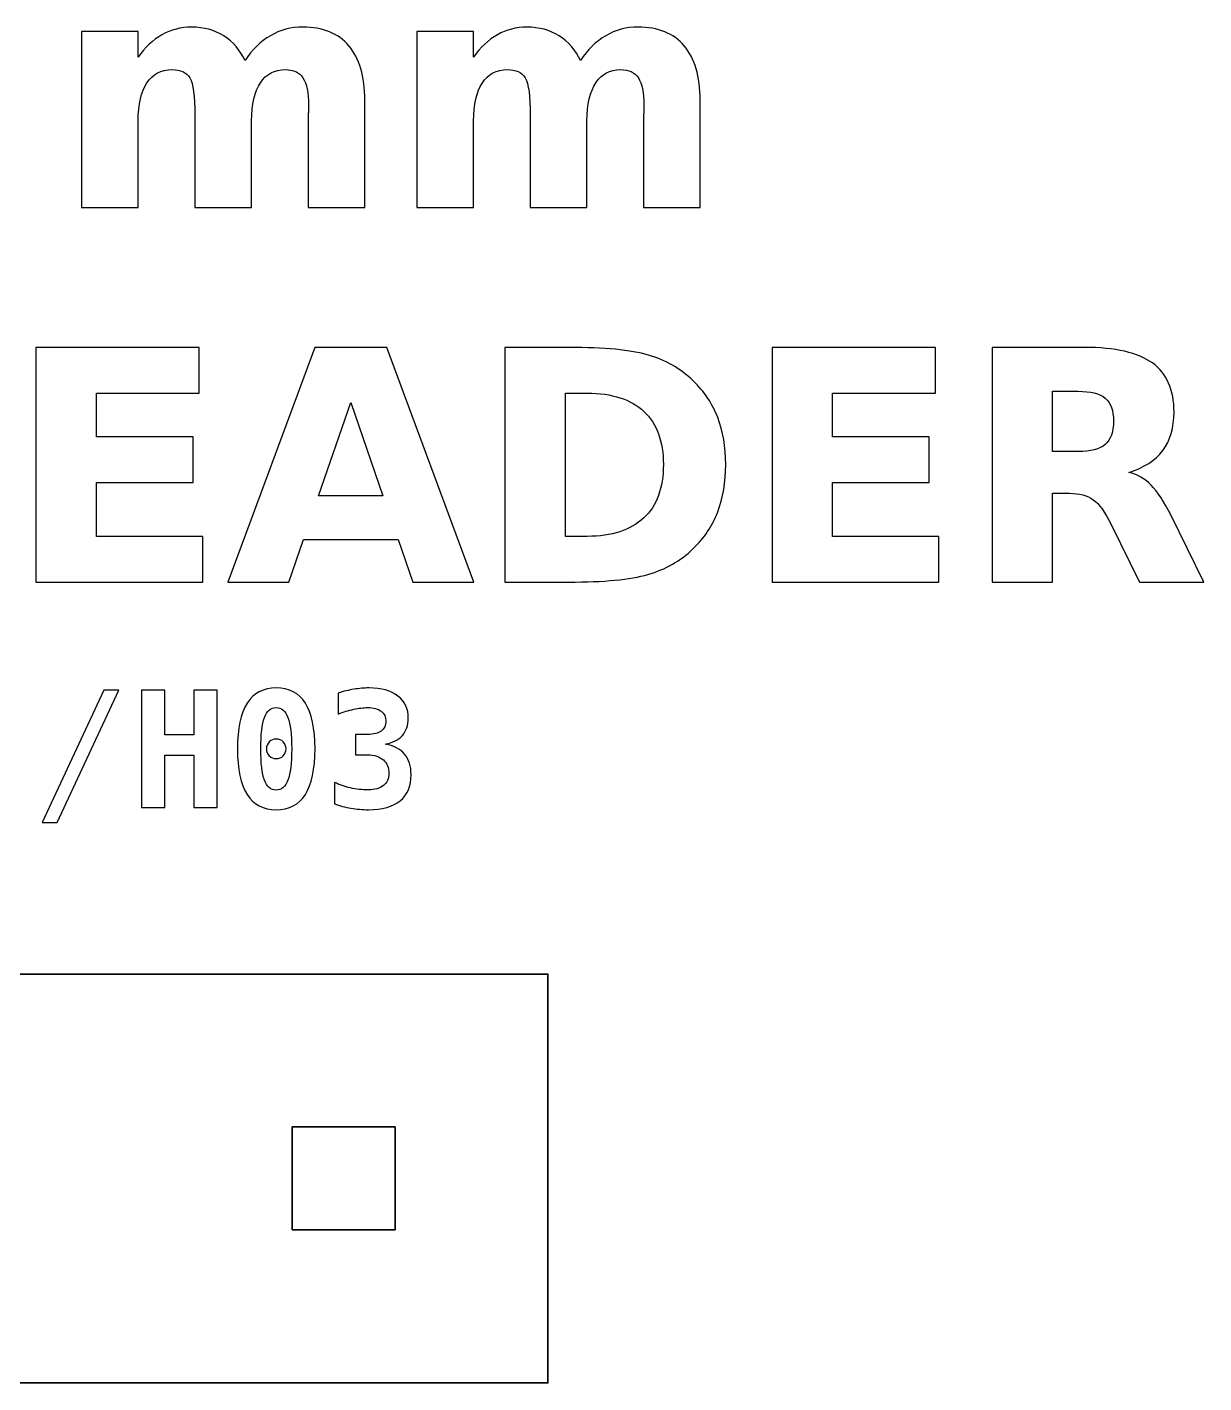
# Model space of a CAD drawing. Header units: centimetres. Extents: x -11.28 to -9.71, y -14.98 to -14.1.
# Drawn here: x -10.443 to -9.711, y -14.977 to -14.135 of the extents above; entities that cross this region are included whole.
import ezdxf

# ---------------------------------------------------------------- set-up
doc = ezdxf.new("R2010")
doc.units = ezdxf.units.CM
doc.header["$MEASUREMENT"] = 0
doc.layers.add('Layer 1', color=7, linetype='Continuous')

msp = doc.modelspace()

# ---------------------------------------------------------------- linework, layer by layer
at = {"layer": 'Layer 1', "color": 7, "lineweight": 35}
msp.add_lwpolyline([(-10.27797, -14.88197), (-10.21397, -14.88197), (-10.21397, -14.81797), (-10.27797, -14.81797), (-10.27797, -14.88197)], close=True, dxfattribs=at)
at = {"layer": 'Layer 1', "color": 250}
for points, knots in [([(-10.30721, -14.15548), (-10.30278, -14.14871), (-10.29755, -14.14355), (-10.29145, -14.14001), (-10.29145, -14.14001), (-10.28535, -14.13645), (-10.27868, -14.13468), (-10.27138, -14.13468), (-10.27138, -14.13468), (-10.25881, -14.13468), (-10.24925, -14.13855), (-10.24268, -14.14631), (-10.24268, -14.14631), (-10.23611, -14.15405), (-10.23281, -14.16531), (-10.23281, -14.18008), (-10.23281, -14.18008), (-10.23281, -14.18008), (-10.23281, -14.24668), (-10.23281, -14.24668), (-10.23281, -14.24668), (-10.23281, -14.24668), (-10.26798, -14.24668), (-10.26798, -14.24668), (-10.26798, -14.24668), (-10.26798, -14.24668), (-10.26798, -14.18965), (-10.26798, -14.18965), (-10.26798, -14.18965), (-10.26791, -14.18881), (-10.26788, -14.18795), (-10.26785, -14.18701), (-10.26785, -14.18701), (-10.26781, -14.18611), (-10.26778, -14.18481), (-10.26778, -14.18311), (-10.26778, -14.18311), (-10.26778, -14.17538), (-10.26891, -14.16975), (-10.27121, -14.16628), (-10.27121, -14.16628), (-10.27348, -14.16278), (-10.27715, -14.16105), (-10.28221, -14.16105), (-10.28221, -14.16105), (-10.28888, -14.16105), (-10.29398, -14.16378), (-10.29761, -14.16925), (-10.29761, -14.16925), (-10.30121, -14.17471), (-10.30308, -14.18261), (-10.30321, -14.19298), (-10.30321, -14.19298), (-10.30321, -14.19298), (-10.30321, -14.24668), (-10.30321, -14.24668), (-10.30321, -14.24668), (-10.30321, -14.24668), (-10.33838, -14.24668), (-10.33838, -14.24668), (-10.33838, -14.24668), (-10.33838, -14.24668), (-10.33838, -14.18965), (-10.33838, -14.18965), (-10.33838, -14.18965), (-10.33838, -14.17755), (-10.33941, -14.16975), (-10.34151, -14.16628), (-10.34151, -14.16628), (-10.34358, -14.16278), (-10.34728, -14.16105), (-10.35261, -14.16105), (-10.35261, -14.16105), (-10.35935, -14.16105), (-10.36451, -14.16381), (-10.36815, -14.16931), (-10.36815, -14.16931), (-10.37178, -14.17481), (-10.37361, -14.18265), (-10.37361, -14.19288), (-10.37361, -14.19288), (-10.37361, -14.19288), (-10.37361, -14.24668), (-10.37361, -14.24668), (-10.37361, -14.24668), (-10.37361, -14.24668), (-10.40878, -14.24668), (-10.40878, -14.24668), (-10.40878, -14.24668), (-10.40878, -14.24668), (-10.40878, -14.13731), (-10.40878, -14.13731), (-10.40878, -14.13731), (-10.40878, -14.13731), (-10.37361, -14.13731), (-10.37361, -14.13731), (-10.37361, -14.13731), (-10.37361, -14.13731), (-10.37361, -14.15335), (-10.37361, -14.15335), (-10.37361, -14.15335), (-10.36931, -14.14715), (-10.36438, -14.14251), (-10.35881, -14.13938), (-10.35881, -14.13938), (-10.35325, -14.13625), (-10.34711, -14.13468), (-10.34041, -14.13468), (-10.34041, -14.13468), (-10.33288, -14.13468), (-10.32618, -14.13651), (-10.32041, -14.14015), (-10.32041, -14.14015), (-10.31461, -14.14381), (-10.31021, -14.14891), (-10.30721, -14.15548)], [0, 0, 0, 0, 0.034483, 0.034483, 0.034483, 0.034483, 0.068966, 0.068966, 0.068966, 0.068966, 0.103448, 0.103448, 0.103448, 0.103448, 0.137931, 0.137931, 0.137931, 0.137931, 0.172414, 0.172414, 0.172414, 0.172414, 0.206897, 0.206897, 0.206897, 0.206897, 0.241379, 0.241379, 0.241379, 0.241379, 0.275862, 0.275862, 0.275862, 0.275862, 0.310345, 0.310345, 0.310345, 0.310345, 0.344828, 0.344828, 0.344828, 0.344828, 0.37931, 0.37931, 0.37931, 0.37931, 0.413793, 0.413793, 0.413793, 0.413793, 0.448276, 0.448276, 0.448276, 0.448276, 0.482759, 0.482759, 0.482759, 0.482759, 0.517241, 0.517241, 0.517241, 0.517241, 0.551724, 0.551724, 0.551724, 0.551724, 0.586207, 0.586207, 0.586207, 0.586207, 0.62069, 0.62069, 0.62069, 0.62069, 0.655172, 0.655172, 0.655172, 0.655172, 0.689655, 0.689655, 0.689655, 0.689655, 0.724138, 0.724138, 0.724138, 0.724138, 0.758621, 0.758621, 0.758621, 0.758621, 0.793103, 0.793103, 0.793103, 0.793103, 0.827586, 0.827586, 0.827586, 0.827586, 0.862069, 0.862069, 0.862069, 0.862069, 0.896552, 0.896552, 0.896552, 0.896552, 0.931034, 0.931034, 0.931034, 0.931034, 0.965517, 0.965517, 0.965517, 0.965517, 1, 1, 1, 1]), ([(-10.09881, -14.15548), (-10.09438, -14.14871), (-10.08915, -14.14355), (-10.08305, -14.14001), (-10.08305, -14.14001), (-10.07695, -14.13645), (-10.07028, -14.13468), (-10.06298, -14.13468), (-10.06298, -14.13468), (-10.05041, -14.13468), (-10.04085, -14.13855), (-10.03428, -14.14631), (-10.03428, -14.14631), (-10.02771, -14.15405), (-10.02441, -14.16531), (-10.02441, -14.18008), (-10.02441, -14.18008), (-10.02441, -14.18008), (-10.02441, -14.24668), (-10.02441, -14.24668), (-10.02441, -14.24668), (-10.02441, -14.24668), (-10.05958, -14.24668), (-10.05958, -14.24668), (-10.05958, -14.24668), (-10.05958, -14.24668), (-10.05958, -14.18965), (-10.05958, -14.18965), (-10.05958, -14.18965), (-10.05951, -14.18881), (-10.05948, -14.18795), (-10.05945, -14.18701), (-10.05945, -14.18701), (-10.05941, -14.18611), (-10.05938, -14.18481), (-10.05938, -14.18311), (-10.05938, -14.18311), (-10.05938, -14.17538), (-10.06051, -14.16975), (-10.06281, -14.16628), (-10.06281, -14.16628), (-10.06508, -14.16278), (-10.06875, -14.16105), (-10.07381, -14.16105), (-10.07381, -14.16105), (-10.08048, -14.16105), (-10.08558, -14.16378), (-10.08921, -14.16925), (-10.08921, -14.16925), (-10.09281, -14.17471), (-10.09468, -14.18261), (-10.09481, -14.19298), (-10.09481, -14.19298), (-10.09481, -14.19298), (-10.09481, -14.24668), (-10.09481, -14.24668), (-10.09481, -14.24668), (-10.09481, -14.24668), (-10.12998, -14.24668), (-10.12998, -14.24668), (-10.12998, -14.24668), (-10.12998, -14.24668), (-10.12998, -14.18965), (-10.12998, -14.18965), (-10.12998, -14.18965), (-10.12998, -14.17755), (-10.13101, -14.16975), (-10.13311, -14.16628), (-10.13311, -14.16628), (-10.13518, -14.16278), (-10.13888, -14.16105), (-10.14421, -14.16105), (-10.14421, -14.16105), (-10.15095, -14.16105), (-10.15611, -14.16381), (-10.15975, -14.16931), (-10.15975, -14.16931), (-10.16338, -14.17481), (-10.16521, -14.18265), (-10.16521, -14.19288), (-10.16521, -14.19288), (-10.16521, -14.19288), (-10.16521, -14.24668), (-10.16521, -14.24668), (-10.16521, -14.24668), (-10.16521, -14.24668), (-10.20038, -14.24668), (-10.20038, -14.24668), (-10.20038, -14.24668), (-10.20038, -14.24668), (-10.20038, -14.13731), (-10.20038, -14.13731), (-10.20038, -14.13731), (-10.20038, -14.13731), (-10.16521, -14.13731), (-10.16521, -14.13731), (-10.16521, -14.13731), (-10.16521, -14.13731), (-10.16521, -14.15335), (-10.16521, -14.15335), (-10.16521, -14.15335), (-10.16091, -14.14715), (-10.15598, -14.14251), (-10.15041, -14.13938), (-10.15041, -14.13938), (-10.14485, -14.13625), (-10.13871, -14.13468), (-10.13201, -14.13468), (-10.13201, -14.13468), (-10.12448, -14.13468), (-10.11778, -14.13651), (-10.11201, -14.14015), (-10.11201, -14.14015), (-10.10621, -14.14381), (-10.10181, -14.14891), (-10.09881, -14.15548)], [0, 0, 0, 0, 0.034483, 0.034483, 0.034483, 0.034483, 0.068966, 0.068966, 0.068966, 0.068966, 0.103448, 0.103448, 0.103448, 0.103448, 0.137931, 0.137931, 0.137931, 0.137931, 0.172414, 0.172414, 0.172414, 0.172414, 0.206897, 0.206897, 0.206897, 0.206897, 0.241379, 0.241379, 0.241379, 0.241379, 0.275862, 0.275862, 0.275862, 0.275862, 0.310345, 0.310345, 0.310345, 0.310345, 0.344828, 0.344828, 0.344828, 0.344828, 0.37931, 0.37931, 0.37931, 0.37931, 0.413793, 0.413793, 0.413793, 0.413793, 0.448276, 0.448276, 0.448276, 0.448276, 0.482759, 0.482759, 0.482759, 0.482759, 0.517241, 0.517241, 0.517241, 0.517241, 0.551724, 0.551724, 0.551724, 0.551724, 0.586207, 0.586207, 0.586207, 0.586207, 0.62069, 0.62069, 0.62069, 0.62069, 0.655172, 0.655172, 0.655172, 0.655172, 0.689655, 0.689655, 0.689655, 0.689655, 0.724138, 0.724138, 0.724138, 0.724138, 0.758621, 0.758621, 0.758621, 0.758621, 0.793103, 0.793103, 0.793103, 0.793103, 0.827586, 0.827586, 0.827586, 0.827586, 0.862069, 0.862069, 0.862069, 0.862069, 0.896552, 0.896552, 0.896552, 0.896552, 0.931034, 0.931034, 0.931034, 0.931034, 0.965517, 0.965517, 0.965517, 0.965517, 1, 1, 1, 1]), ([(-10.43712, -14.33368), (-10.43712, -14.33368), (-10.33566, -14.33368), (-10.33566, -14.33368), (-10.33566, -14.33368), (-10.33566, -14.33368), (-10.33566, -14.36211), (-10.33566, -14.36211), (-10.33566, -14.36211), (-10.33566, -14.36211), (-10.39952, -14.36211), (-10.39952, -14.36211), (-10.39952, -14.36211), (-10.39952, -14.36211), (-10.39952, -14.38925), (-10.39952, -14.38925), (-10.39952, -14.38925), (-10.39952, -14.38925), (-10.33949, -14.38925), (-10.33949, -14.38925), (-10.33949, -14.38925), (-10.33949, -14.38925), (-10.33949, -14.41768), (-10.33949, -14.41768), (-10.33949, -14.41768), (-10.33949, -14.41768), (-10.39952, -14.41768), (-10.39952, -14.41768), (-10.39952, -14.41768), (-10.39952, -14.41768), (-10.39952, -14.45105), (-10.39952, -14.45105), (-10.39952, -14.45105), (-10.39952, -14.45105), (-10.33352, -14.45105), (-10.33352, -14.45105), (-10.33352, -14.45105), (-10.33352, -14.45105), (-10.33352, -14.47948), (-10.33352, -14.47948), (-10.33352, -14.47948), (-10.33352, -14.47948), (-10.43712, -14.47948), (-10.43712, -14.47948), (-10.43712, -14.47948), (-10.43712, -14.47948), (-10.43712, -14.33368), (-10.43712, -14.33368)], [0, 0, 0, 0, 0.083333, 0.083333, 0.083333, 0.083333, 0.166667, 0.166667, 0.166667, 0.166667, 0.25, 0.25, 0.25, 0.25, 0.333333, 0.333333, 0.333333, 0.333333, 0.416667, 0.416667, 0.416667, 0.416667, 0.5, 0.5, 0.5, 0.5, 0.583333, 0.583333, 0.583333, 0.583333, 0.666667, 0.666667, 0.666667, 0.666667, 0.75, 0.75, 0.75, 0.75, 0.833333, 0.833333, 0.833333, 0.833333, 0.916667, 0.916667, 0.916667, 0.916667, 1, 1, 1, 1]), ([(-10.21203, -14.45295), (-10.21203, -14.45295), (-10.27083, -14.45295), (-10.27083, -14.45295), (-10.27083, -14.45295), (-10.27083, -14.45295), (-10.28009, -14.47948), (-10.28009, -14.47948), (-10.28009, -14.47948), (-10.28009, -14.47948), (-10.31789, -14.47948), (-10.31789, -14.47948), (-10.31789, -14.47948), (-10.31789, -14.47948), (-10.26389, -14.33368), (-10.26389, -14.33368), (-10.26389, -14.33368), (-10.26389, -14.33368), (-10.21906, -14.33368), (-10.21906, -14.33368), (-10.21906, -14.33368), (-10.21906, -14.33368), (-10.16506, -14.47948), (-10.16506, -14.47948), (-10.16506, -14.47948), (-10.16506, -14.47948), (-10.20286, -14.47948), (-10.20286, -14.47948), (-10.20286, -14.47948), (-10.20286, -14.47948), (-10.21203, -14.45295), (-10.21203, -14.45295)], [0, 0, 0, 0, 0.125, 0.125, 0.125, 0.125, 0.25, 0.25, 0.25, 0.25, 0.375, 0.375, 0.375, 0.375, 0.5, 0.5, 0.5, 0.5, 0.625, 0.625, 0.625, 0.625, 0.75, 0.75, 0.75, 0.75, 0.875, 0.875, 0.875, 0.875, 1, 1, 1, 1]), ([(-10.14569, -14.33368), (-10.14569, -14.33368), (-10.10603, -14.33368), (-10.10603, -14.33368), (-10.10603, -14.33368), (-10.08389, -14.33368), (-10.06743, -14.33525), (-10.05659, -14.33841), (-10.05659, -14.33841), (-10.04576, -14.34158), (-10.03646, -14.34691), (-10.02869, -14.35448), (-10.02869, -14.35448), (-10.02186, -14.36105), (-10.01679, -14.36865), (-10.01346, -14.37725), (-10.01346, -14.37725), (-10.01016, -14.38581), (-10.00849, -14.39555), (-10.00849, -14.40645), (-10.00849, -14.40645), (-10.00849, -14.41745), (-10.01016, -14.42725), (-10.01346, -14.43588), (-10.01346, -14.43588), (-10.01679, -14.44451), (-10.02186, -14.45211), (-10.02869, -14.45868), (-10.02869, -14.45868), (-10.03653, -14.46625), (-10.04589, -14.47158), (-10.05683, -14.47475), (-10.05683, -14.47475), (-10.06776, -14.47791), (-10.08416, -14.47948), (-10.10603, -14.47948), (-10.10603, -14.47948), (-10.10603, -14.47948), (-10.14569, -14.47948), (-10.14569, -14.47948), (-10.14569, -14.47948), (-10.14569, -14.47948), (-10.14569, -14.33368), (-10.14569, -14.33368)], [0, 0, 0, 0, 0.090909, 0.090909, 0.090909, 0.090909, 0.181818, 0.181818, 0.181818, 0.181818, 0.272727, 0.272727, 0.272727, 0.272727, 0.363636, 0.363636, 0.363636, 0.363636, 0.454545, 0.454545, 0.454545, 0.454545, 0.545455, 0.545455, 0.545455, 0.545455, 0.636364, 0.636364, 0.636364, 0.636364, 0.727273, 0.727273, 0.727273, 0.727273, 0.818182, 0.818182, 0.818182, 0.818182, 0.909091, 0.909091, 0.909091, 0.909091, 1, 1, 1, 1]), ([(-9.97969, -14.33368), (-9.97969, -14.33368), (-9.87823, -14.33368), (-9.87823, -14.33368), (-9.87823, -14.33368), (-9.87823, -14.33368), (-9.87823, -14.36211), (-9.87823, -14.36211), (-9.87823, -14.36211), (-9.87823, -14.36211), (-9.94209, -14.36211), (-9.94209, -14.36211), (-9.94209, -14.36211), (-9.94209, -14.36211), (-9.94209, -14.38925), (-9.94209, -14.38925), (-9.94209, -14.38925), (-9.94209, -14.38925), (-9.88206, -14.38925), (-9.88206, -14.38925), (-9.88206, -14.38925), (-9.88206, -14.38925), (-9.88206, -14.41768), (-9.88206, -14.41768), (-9.88206, -14.41768), (-9.88206, -14.41768), (-9.94209, -14.41768), (-9.94209, -14.41768), (-9.94209, -14.41768), (-9.94209, -14.41768), (-9.94209, -14.45105), (-9.94209, -14.45105), (-9.94209, -14.45105), (-9.94209, -14.45105), (-9.87609, -14.45105), (-9.87609, -14.45105), (-9.87609, -14.45105), (-9.87609, -14.45105), (-9.87609, -14.47948), (-9.87609, -14.47948), (-9.87609, -14.47948), (-9.87609, -14.47948), (-9.97969, -14.47948), (-9.97969, -14.47948), (-9.97969, -14.47948), (-9.97969, -14.47948), (-9.97969, -14.33368), (-9.97969, -14.33368)], [0, 0, 0, 0, 0.083333, 0.083333, 0.083333, 0.083333, 0.166667, 0.166667, 0.166667, 0.166667, 0.25, 0.25, 0.25, 0.25, 0.333333, 0.333333, 0.333333, 0.333333, 0.416667, 0.416667, 0.416667, 0.416667, 0.5, 0.5, 0.5, 0.5, 0.583333, 0.583333, 0.583333, 0.583333, 0.666667, 0.666667, 0.666667, 0.666667, 0.75, 0.75, 0.75, 0.75, 0.833333, 0.833333, 0.833333, 0.833333, 0.916667, 0.916667, 0.916667, 0.916667, 1, 1, 1, 1]), ([(-9.80546, -14.42431), (-9.80546, -14.42431), (-9.80546, -14.47948), (-9.80546, -14.47948), (-9.80546, -14.47948), (-9.80546, -14.47948), (-9.84306, -14.47948), (-9.84306, -14.47948), (-9.84306, -14.47948), (-9.84306, -14.47948), (-9.84306, -14.33368), (-9.84306, -14.33368), (-9.84306, -14.33368), (-9.84306, -14.33368), (-9.78563, -14.33368), (-9.78563, -14.33368), (-9.78563, -14.33368), (-9.76643, -14.33368), (-9.75233, -14.33691), (-9.7434, -14.34335), (-9.7434, -14.34335), (-9.73443, -14.34978), (-9.72996, -14.35998), (-9.72996, -14.37391), (-9.72996, -14.37391), (-9.72996, -14.38355), (-9.7323, -14.39148), (-9.73693, -14.39765), (-9.73693, -14.39765), (-9.7416, -14.40385), (-9.74863, -14.40841), (-9.758, -14.41131), (-9.758, -14.41131), (-9.75286, -14.41251), (-9.74823, -14.41515), (-9.74416, -14.41928), (-9.74416, -14.41928), (-9.7401, -14.42341), (-9.736, -14.42968), (-9.73183, -14.43808), (-9.73183, -14.43808), (-9.73183, -14.43808), (-9.7114, -14.47948), (-9.7114, -14.47948), (-9.7114, -14.47948), (-9.7114, -14.47948), (-9.75146, -14.47948), (-9.75146, -14.47948), (-9.75146, -14.47948), (-9.75146, -14.47948), (-9.76923, -14.44325), (-9.76923, -14.44325), (-9.76923, -14.44325), (-9.7728, -14.43598), (-9.77643, -14.43098), (-9.78013, -14.42831), (-9.78013, -14.42831), (-9.7838, -14.42565), (-9.7887, -14.42431), (-9.79483, -14.42431), (-9.79483, -14.42431), (-9.79483, -14.42431), (-9.80546, -14.42431), (-9.80546, -14.42431)], [0, 0, 0, 0, 0.0625, 0.0625, 0.0625, 0.0625, 0.125, 0.125, 0.125, 0.125, 0.1875, 0.1875, 0.1875, 0.1875, 0.25, 0.25, 0.25, 0.25, 0.3125, 0.3125, 0.3125, 0.3125, 0.375, 0.375, 0.375, 0.375, 0.4375, 0.4375, 0.4375, 0.4375, 0.5, 0.5, 0.5, 0.5, 0.5625, 0.5625, 0.5625, 0.5625, 0.625, 0.625, 0.625, 0.625, 0.6875, 0.6875, 0.6875, 0.6875, 0.75, 0.75, 0.75, 0.75, 0.8125, 0.8125, 0.8125, 0.8125, 0.875, 0.875, 0.875, 0.875, 0.9375, 0.9375, 0.9375, 0.9375, 1, 1, 1, 1]), ([(-9.78963, -14.39835), (-9.78176, -14.39835), (-9.7761, -14.39688), (-9.7727, -14.39395), (-9.7727, -14.39395), (-9.76926, -14.39101), (-9.76756, -14.38618), (-9.76756, -14.37948), (-9.76756, -14.37948), (-9.76756, -14.37285), (-9.76926, -14.36808), (-9.7727, -14.36521), (-9.7727, -14.36521), (-9.7761, -14.36235), (-9.78176, -14.36091), (-9.78963, -14.36091), (-9.78963, -14.36091), (-9.78963, -14.36091), (-9.80546, -14.36091), (-9.80546, -14.36091), (-9.80546, -14.36091), (-9.80546, -14.36091), (-9.80546, -14.39835), (-9.80546, -14.39835), (-9.80546, -14.39835), (-9.80546, -14.39835), (-9.78963, -14.39835), (-9.78963, -14.39835)], [0, 0, 0, 0, 0.142857, 0.142857, 0.142857, 0.142857, 0.285714, 0.285714, 0.285714, 0.285714, 0.428571, 0.428571, 0.428571, 0.428571, 0.571429, 0.571429, 0.571429, 0.571429, 0.714286, 0.714286, 0.714286, 0.714286, 0.857143, 0.857143, 0.857143, 0.857143, 1, 1, 1, 1]), ([(-10.26146, -14.42588), (-10.26146, -14.42588), (-10.22149, -14.42588), (-10.22149, -14.42588), (-10.22149, -14.42588), (-10.22149, -14.42588), (-10.24143, -14.36788), (-10.24143, -14.36788), (-10.24143, -14.36788), (-10.24143, -14.36788), (-10.26146, -14.42588), (-10.26146, -14.42588)], [0, 0, 0, 0, 0.333333, 0.333333, 0.333333, 0.333333, 0.666667, 0.666667, 0.666667, 0.666667, 1, 1, 1, 1]), ([(-10.10809, -14.36211), (-10.10809, -14.36211), (-10.10809, -14.45105), (-10.10809, -14.45105), (-10.10809, -14.45105), (-10.10809, -14.45105), (-10.09463, -14.45105), (-10.09463, -14.45105), (-10.09463, -14.45105), (-10.07926, -14.45105), (-10.06753, -14.44725), (-10.05943, -14.43961), (-10.05943, -14.43961), (-10.05133, -14.43201), (-10.04726, -14.42095), (-10.04726, -14.40645), (-10.04726, -14.40645), (-10.04726, -14.39198), (-10.05129, -14.38098), (-10.05936, -14.37345), (-10.05936, -14.37345), (-10.06743, -14.36588), (-10.07919, -14.36211), (-10.09463, -14.36211), (-10.09463, -14.36211), (-10.09463, -14.36211), (-10.10809, -14.36211), (-10.10809, -14.36211)], [0, 0, 0, 0, 0.142857, 0.142857, 0.142857, 0.142857, 0.285714, 0.285714, 0.285714, 0.285714, 0.428571, 0.428571, 0.428571, 0.428571, 0.571429, 0.571429, 0.571429, 0.571429, 0.714286, 0.714286, 0.714286, 0.714286, 0.857143, 0.857143, 0.857143, 0.857143, 1, 1, 1, 1]), ([(-10.39491, -14.54657), (-10.39491, -14.54657), (-10.38563, -14.54657), (-10.38563, -14.54657), (-10.38563, -14.54657), (-10.38563, -14.54657), (-10.42401, -14.62875), (-10.42401, -14.62875), (-10.42401, -14.62875), (-10.42401, -14.62875), (-10.43335, -14.62875), (-10.43335, -14.62875), (-10.43335, -14.62875), (-10.43335, -14.62875), (-10.39491, -14.54657), (-10.39491, -14.54657)], [0, 0, 0, 0, 0.25, 0.25, 0.25, 0.25, 0.5, 0.5, 0.5, 0.5, 0.75, 0.75, 0.75, 0.75, 1, 1, 1, 1]), ([(-10.37145, -14.54657), (-10.37145, -14.54657), (-10.35705, -14.54657), (-10.35705, -14.54657), (-10.35705, -14.54657), (-10.35705, -14.54657), (-10.35705, -14.57435), (-10.35705, -14.57435), (-10.35705, -14.57435), (-10.35705, -14.57435), (-10.33901, -14.57435), (-10.33901, -14.57435), (-10.33901, -14.57435), (-10.33901, -14.57435), (-10.33901, -14.54657), (-10.33901, -14.54657), (-10.33901, -14.54657), (-10.33901, -14.54657), (-10.32461, -14.54657), (-10.32461, -14.54657), (-10.32461, -14.54657), (-10.32461, -14.54657), (-10.32461, -14.61947), (-10.32461, -14.61947), (-10.32461, -14.61947), (-10.32461, -14.61947), (-10.33901, -14.61947), (-10.33901, -14.61947), (-10.33901, -14.61947), (-10.33901, -14.61947), (-10.33901, -14.58705), (-10.33901, -14.58705), (-10.33901, -14.58705), (-10.33901, -14.58705), (-10.35705, -14.58705), (-10.35705, -14.58705), (-10.35705, -14.58705), (-10.35705, -14.58705), (-10.35705, -14.61947), (-10.35705, -14.61947), (-10.35705, -14.61947), (-10.35705, -14.61947), (-10.37145, -14.61947), (-10.37145, -14.61947), (-10.37145, -14.61947), (-10.37145, -14.61947), (-10.37145, -14.54657), (-10.37145, -14.54657)], [0, 0, 0, 0, 0.083333, 0.083333, 0.083333, 0.083333, 0.166667, 0.166667, 0.166667, 0.166667, 0.25, 0.25, 0.25, 0.25, 0.333333, 0.333333, 0.333333, 0.333333, 0.416667, 0.416667, 0.416667, 0.416667, 0.5, 0.5, 0.5, 0.5, 0.583333, 0.583333, 0.583333, 0.583333, 0.666667, 0.666667, 0.666667, 0.666667, 0.75, 0.75, 0.75, 0.75, 0.833333, 0.833333, 0.833333, 0.833333, 0.916667, 0.916667, 0.916667, 0.916667, 1, 1, 1, 1]), ([(-10.31193, -14.58309), (-10.31193, -14.57047), (-10.30993, -14.561), (-10.30593, -14.5547), (-10.30593, -14.5547), (-10.30191, -14.5484), (-10.2959, -14.54525), (-10.28785, -14.54525), (-10.28785, -14.54525), (-10.27978, -14.54525), (-10.27375, -14.54839), (-10.26973, -14.55467), (-10.26973, -14.55467), (-10.26573, -14.56095), (-10.26373, -14.57044), (-10.26373, -14.58309), (-10.26373, -14.58309), (-10.26373, -14.59572), (-10.26573, -14.60519), (-10.26973, -14.61147), (-10.26973, -14.61147), (-10.27375, -14.61775), (-10.27978, -14.62089), (-10.28785, -14.62089), (-10.28785, -14.62089), (-10.2959, -14.62089), (-10.30191, -14.61774), (-10.30593, -14.61144), (-10.30593, -14.61144), (-10.30993, -14.60514), (-10.31193, -14.59569), (-10.31193, -14.58309)], [0, 0, 0, 0, 0.125, 0.125, 0.125, 0.125, 0.25, 0.25, 0.25, 0.25, 0.375, 0.375, 0.375, 0.375, 0.5, 0.5, 0.5, 0.5, 0.625, 0.625, 0.625, 0.625, 0.75, 0.75, 0.75, 0.75, 0.875, 0.875, 0.875, 0.875, 1, 1, 1, 1]), ([(-10.23093, -14.58685), (-10.23093, -14.58685), (-10.23865, -14.58685), (-10.23865, -14.58685), (-10.23865, -14.58685), (-10.23865, -14.58685), (-10.23865, -14.57415), (-10.23865, -14.57415), (-10.23865, -14.57415), (-10.23865, -14.57415), (-10.23093, -14.57415), (-10.23093, -14.57415), (-10.23093, -14.57415), (-10.22736, -14.57415), (-10.22458, -14.57345), (-10.22261, -14.57204), (-10.22261, -14.57204), (-10.22065, -14.57062), (-10.21966, -14.56862), (-10.21966, -14.56605), (-10.21966, -14.56605), (-10.21966, -14.56335), (-10.22065, -14.56124), (-10.22261, -14.55972), (-10.22261, -14.55972), (-10.22458, -14.5582), (-10.22736, -14.55745), (-10.23093, -14.55745), (-10.23093, -14.55745), (-10.23366, -14.55745), (-10.2366, -14.5578), (-10.23971, -14.55849), (-10.23971, -14.55849), (-10.24285, -14.55917), (-10.24608, -14.56017), (-10.24943, -14.56147), (-10.24943, -14.56147), (-10.24943, -14.56147), (-10.24943, -14.54839), (-10.24943, -14.54839), (-10.24943, -14.54839), (-10.24608, -14.54737), (-10.24278, -14.5466), (-10.23953, -14.54605), (-10.23953, -14.54605), (-10.23626, -14.54552), (-10.23315, -14.54525), (-10.23015, -14.54525), (-10.23015, -14.54525), (-10.22246, -14.54525), (-10.21648, -14.54694), (-10.2122, -14.55029), (-10.2122, -14.55029), (-10.2079, -14.55364), (-10.20575, -14.55825), (-10.20575, -14.56415), (-10.20575, -14.56415), (-10.20575, -14.56847), (-10.20698, -14.57202), (-10.20946, -14.57477), (-10.20946, -14.57477), (-10.21193, -14.57752), (-10.21546, -14.57932), (-10.22005, -14.58015), (-10.22005, -14.58015), (-10.21485, -14.58107), (-10.21086, -14.58315), (-10.20813, -14.58639), (-10.20813, -14.58639), (-10.2054, -14.58962), (-10.20403, -14.59389), (-10.20403, -14.59915), (-10.20403, -14.59915), (-10.20403, -14.60622), (-10.2063, -14.6116), (-10.21081, -14.61532), (-10.21081, -14.61532), (-10.21535, -14.61904), (-10.22191, -14.62089), (-10.23055, -14.62089), (-10.23055, -14.62089), (-10.23421, -14.62089), (-10.23783, -14.62057), (-10.2414, -14.61995), (-10.2414, -14.61995), (-10.24496, -14.61934), (-10.24838, -14.61844), (-10.25163, -14.61727), (-10.25163, -14.61727), (-10.25163, -14.61727), (-10.25163, -14.60389), (-10.25163, -14.60389), (-10.25163, -14.60389), (-10.24856, -14.60542), (-10.24526, -14.60659), (-10.24171, -14.60739), (-10.24171, -14.60739), (-10.23818, -14.60819), (-10.23445, -14.60859), (-10.23055, -14.60859), (-10.23055, -14.60859), (-10.22663, -14.60859), (-10.22355, -14.60769), (-10.22126, -14.60587), (-10.22126, -14.60587), (-10.21898, -14.60407), (-10.21785, -14.60164), (-10.21785, -14.59857), (-10.21785, -14.59857), (-10.21785, -14.59484), (-10.21898, -14.59194), (-10.22126, -14.5899), (-10.22126, -14.5899), (-10.22355, -14.58787), (-10.22676, -14.58685), (-10.23093, -14.58685)], [0, 0, 0, 0, 0.034483, 0.034483, 0.034483, 0.034483, 0.068966, 0.068966, 0.068966, 0.068966, 0.103448, 0.103448, 0.103448, 0.103448, 0.137931, 0.137931, 0.137931, 0.137931, 0.172414, 0.172414, 0.172414, 0.172414, 0.206897, 0.206897, 0.206897, 0.206897, 0.241379, 0.241379, 0.241379, 0.241379, 0.275862, 0.275862, 0.275862, 0.275862, 0.310345, 0.310345, 0.310345, 0.310345, 0.344828, 0.344828, 0.344828, 0.344828, 0.37931, 0.37931, 0.37931, 0.37931, 0.413793, 0.413793, 0.413793, 0.413793, 0.448276, 0.448276, 0.448276, 0.448276, 0.482759, 0.482759, 0.482759, 0.482759, 0.517241, 0.517241, 0.517241, 0.517241, 0.551724, 0.551724, 0.551724, 0.551724, 0.586207, 0.586207, 0.586207, 0.586207, 0.62069, 0.62069, 0.62069, 0.62069, 0.655172, 0.655172, 0.655172, 0.655172, 0.689655, 0.689655, 0.689655, 0.689655, 0.724138, 0.724138, 0.724138, 0.724138, 0.758621, 0.758621, 0.758621, 0.758621, 0.793103, 0.793103, 0.793103, 0.793103, 0.827586, 0.827586, 0.827586, 0.827586, 0.862069, 0.862069, 0.862069, 0.862069, 0.896552, 0.896552, 0.896552, 0.896552, 0.931034, 0.931034, 0.931034, 0.931034, 0.965517, 0.965517, 0.965517, 0.965517, 1, 1, 1, 1]), ([(-10.28785, -14.55745), (-10.29118, -14.55745), (-10.2936, -14.55949), (-10.29513, -14.56355), (-10.29513, -14.56355), (-10.29666, -14.56764), (-10.29743, -14.57414), (-10.29743, -14.58309), (-10.29743, -14.58309), (-10.29743, -14.59202), (-10.29666, -14.5985), (-10.29513, -14.60259), (-10.29513, -14.60259), (-10.2936, -14.60665), (-10.29118, -14.60869), (-10.28785, -14.60869), (-10.28785, -14.60869), (-10.2845, -14.60869), (-10.28206, -14.60665), (-10.28053, -14.60259), (-10.28053, -14.60259), (-10.279, -14.5985), (-10.27823, -14.59202), (-10.27823, -14.58309), (-10.27823, -14.58309), (-10.27823, -14.57414), (-10.279, -14.56764), (-10.28053, -14.56355), (-10.28053, -14.56355), (-10.28206, -14.55949), (-10.2845, -14.55745), (-10.28785, -14.55745)], [0, 0, 0, 0, 0.125, 0.125, 0.125, 0.125, 0.25, 0.25, 0.25, 0.25, 0.375, 0.375, 0.375, 0.375, 0.5, 0.5, 0.5, 0.5, 0.625, 0.625, 0.625, 0.625, 0.75, 0.75, 0.75, 0.75, 0.875, 0.875, 0.875, 0.875, 1, 1, 1, 1]), ([(-10.29391, -14.58309), (-10.29391, -14.58137), (-10.29333, -14.57992), (-10.29215, -14.57875), (-10.29215, -14.57875), (-10.29098, -14.57757), (-10.28955, -14.57699), (-10.28785, -14.57699), (-10.28785, -14.57699), (-10.28613, -14.57699), (-10.28468, -14.57757), (-10.28351, -14.57875), (-10.28351, -14.57875), (-10.28233, -14.57992), (-10.28175, -14.58137), (-10.28175, -14.58309), (-10.28175, -14.58309), (-10.28175, -14.58479), (-10.28233, -14.58622), (-10.28351, -14.58739), (-10.28351, -14.58739), (-10.28468, -14.58857), (-10.28613, -14.58915), (-10.28785, -14.58915), (-10.28785, -14.58915), (-10.28955, -14.58915), (-10.29098, -14.58857), (-10.29215, -14.58742), (-10.29215, -14.58742), (-10.29333, -14.58627), (-10.29391, -14.58482), (-10.29391, -14.58309)], [0, 0, 0, 0, 0.125, 0.125, 0.125, 0.125, 0.25, 0.25, 0.25, 0.25, 0.375, 0.375, 0.375, 0.375, 0.5, 0.5, 0.5, 0.5, 0.625, 0.625, 0.625, 0.625, 0.75, 0.75, 0.75, 0.75, 0.875, 0.875, 0.875, 0.875, 1, 1, 1, 1])]:
    msp.add_open_spline(points, degree=3, knots=knots, dxfattribs=at)
at = {"layer": 'Layer 1', "color": 7, "lineweight": 35}
msp.add_open_spline([(-10.881, -14.723), (-10.881, -14.723), (-10.119, -14.723), (-10.119, -14.723), (-10.119, -14.723), (-10.119, -14.723), (-10.119, -14.977), (-10.119, -14.977), (-10.119, -14.977), (-10.119, -14.977), (-10.881, -14.977), (-10.881, -14.977), (-10.881, -14.977), (-10.881, -14.977), (-10.881, -14.723), (-10.881, -14.723)], degree=3, knots=[0, 0, 0, 0, 0.25, 0.25, 0.25, 0.25, 0.5, 0.5, 0.5, 0.5, 0.75, 0.75, 0.75, 0.75, 1, 1, 1, 1], dxfattribs=at)

doc.saveas('drawing.dxf')
